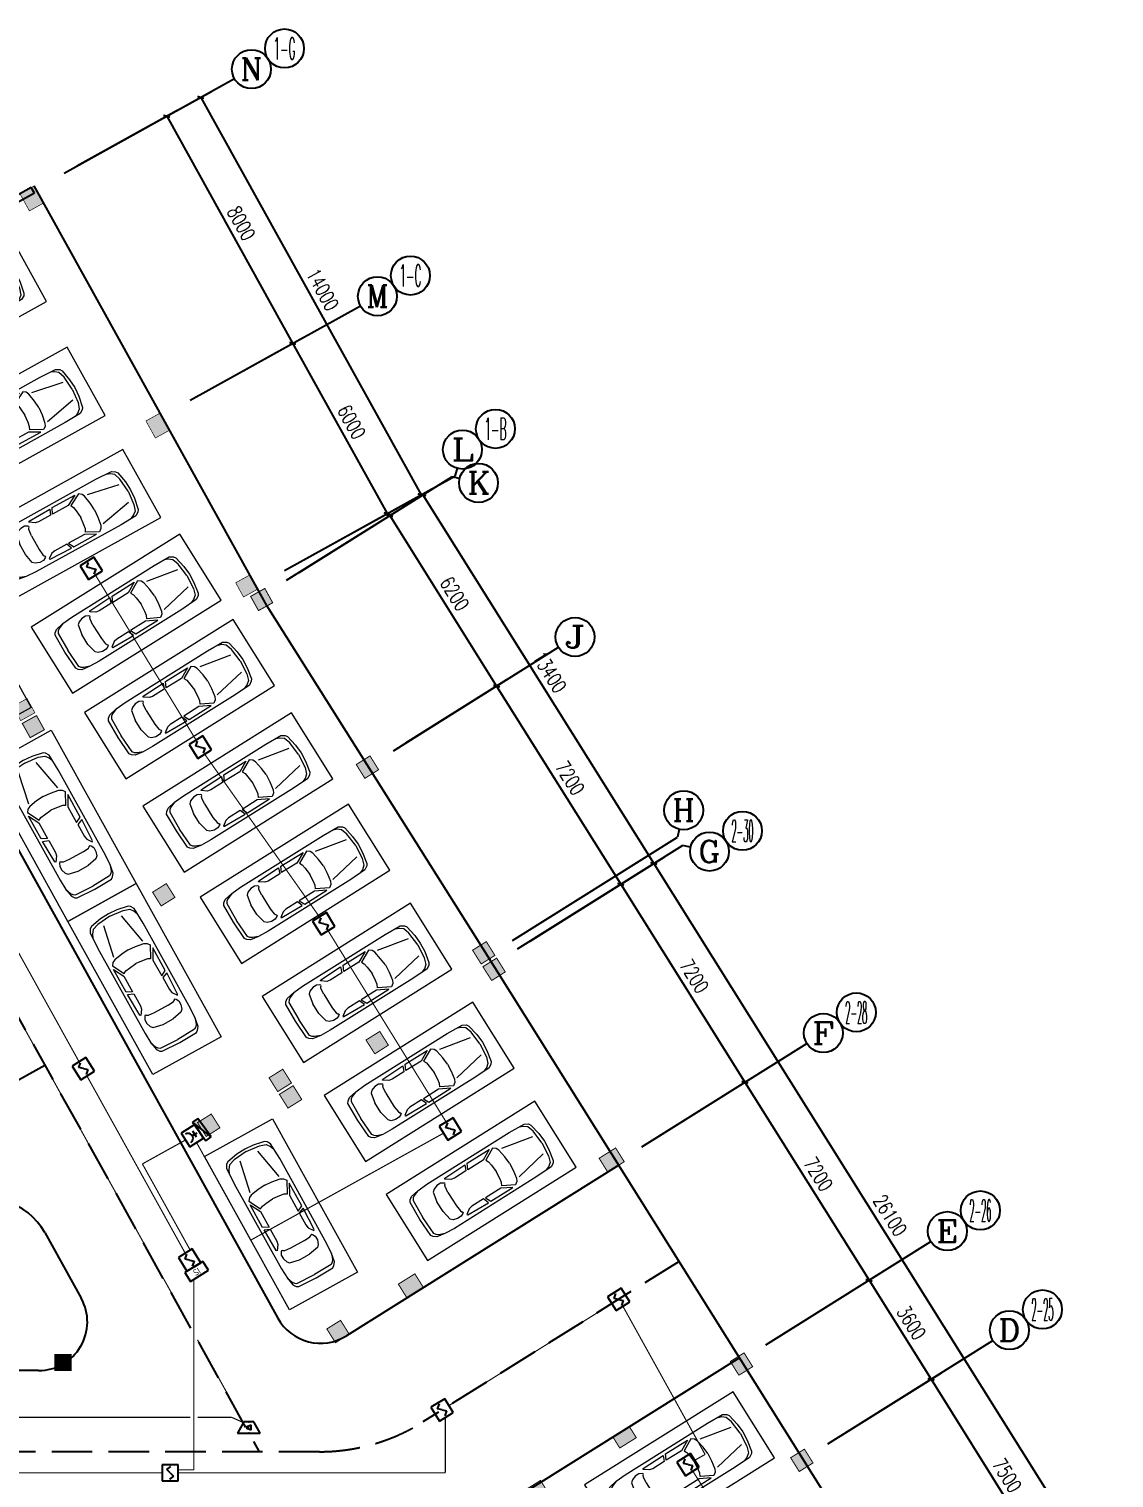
# Model space of a CAD drawing. Extents: x -6243262 to 3079315, y -2914302 to 172723.
# Drawn here: x -2335129 to -2301701, y -992807 to -948172 of the extents above; entities that cross this region are included whole.
import ezdxf
from ezdxf.enums import TextEntityAlignment as Align

# ---------------------------------------------------------------- set-up
doc = ezdxf.new("R2010")
doc.units = 0
doc.header["$LTSCALE"] = 1000
doc.linetypes.add('DASH', pattern=[0.35, 0.25, -0.1])
doc.linetypes.add('DOTE', pattern=[2.42, 2, -0.2, 0.02, -0.2])
for name, color, linetype in [('0-柱2', 6, 'Continuous'), ('0-柱网', 2, 'Continuous'), ('0-道路', 4, 'Continuous'), ('AXIS', 3, 'Continuous'), ('AXIS_TEXT', 7, 'Continuous'), ('C-Z-HATCH', 253, 'Continuous'), ('EQUIP-消防', 3, 'Continuous'), ('EQUIP_消火栓', 7, 'Continuous'), ('lh', 114, 'Continuous'), ('WALL', 9, 'Continuous'), ('WIRE-消防', 5, 'DOTE'), ('WIRE-消防广播', 4, 'TG_BC')]:
    doc.layers.add(name, color=color, linetype=linetype)
doc.layers.add('车位', color=252, linetype='Continuous', lineweight=5)
doc.styles.add('_TCH_AXIS', font='COMPLEX', dxfattribs={"bigfont": 'GBCBIG'})
doc.styles.add('_TCH_DIM_T3', font='SIMPLEX', dxfattribs={"width": 0.705882, "bigfont": 'GBCBIG'})
doc.styles.add('_TEL_ATTDEF', font='gbenor', dxfattribs={"bigfont": 'gbcbig'})
doc.styles.add('COMPLEX', font='COMPLEX')
doc.styles.get("Standard").update_dxf_attribs({"font": 'gbenor.shx', "bigfont": 'gbcbig.shx'})
doc.styles.add('TG_LINETYPE', font='SIMPLEX', dxfattribs={"width": 0.8, "height": 3.5, "bigfont": 'HZTXT'})
doc.linetypes.add('TG_BC', pattern='A,2,-0.85,["BC",TG_LINETYPE,S=0.1,R=0,X=-0.65,Y=-0.15],0', length=2.85)
doc.dimstyles.new('_TCH_ARCH&&150', dxfattribs={"dimtxt": 446.25, "dimasz": 150, "dimexe": 375, "dimexo": 450, "dimgap": 189.375, "dimtad": 1, "dimdec": 0, "dimzin": 0, "dimdsep": 46, "dimtxsty": '_TCH_DIM_T3', "dimblk": 'ARCHTICK', "dimcen": 0.09, "dimclrt": 7, "dimazin": 2, "dimtfac": 1, "dimtdec": 0, "dimtix": 1, "dimtmove": 2, "dimatfit": 3, "dimfxl": 0, "dimtolj": 1, "dimtzin": 0, "dimarcsym": 0})

# ---------------------------------------------------------------- blocks, each defined once
blk = doc.blocks.new('chewei')
at = {"layer": '车位', "color": 0}
for p, q in [((49023, 154737), (49090, 154915)), ((49090, 154915), (49134, 154982)), ((49134, 154982), (49201, 155026)), ((49201, 155026), (49801, 155049)), ((50401, 155026), (49801, 155049)), ((50467, 154982), (50401, 155026)), ((50512, 154915), (50467, 154982)), ((50578, 154737), (50512, 154915)), ((49201, 154160), (49245, 154293)), ((49201, 154026), (49201, 154160)), ((49245, 153938), (49201, 154026)), ((49245, 154293), (49312, 154360)), ((49312, 154360), (49623, 154426)), ((49623, 154426), (49978, 154426)), ((50290, 154360), (49978, 154426)), ((50356, 154293), (50290, 154360)), ((50401, 154160), (50356, 154293)), ((50356, 153938), (50401, 154026)), ((50401, 154026), (50401, 154160)), ((49134, 153826), (49112, 153093)), ((49156, 153849), (49134, 153826)), ((49267, 153693), (49156, 153849)), ((49267, 153915), (49245, 153938)), ((49290, 153915), (49267, 153915)), ((49290, 153582), (49267, 153693)), ((49312, 153938), (49290, 153915)), ((49290, 153160), (49290, 153582)), ((49356, 153960), (49312, 153938)), ((49556, 153982), (49356, 153960)), ((50045, 153982), (49556, 153982)), ((50045, 153982), (50245, 153960)), ((50245, 153960), (50290, 153938)), ((50290, 153938), (50312, 153915)), ((50312, 153915), (50334, 153915)), ((50312, 153582), (50334, 153693)), ((50312, 153160), (50312, 153582)), ((50334, 153915), (50356, 153938)), ((50334, 153693), (50445, 153849)), ((50445, 153849), (50467, 153826)), ((50467, 153826), (50490, 153093)), ((49112, 153093), (49290, 153160)), ((50490, 153093), (50312, 153160)), ((49290, 153093), (49112, 153004)), ((49112, 153004), (49112, 152204)), ((49290, 152538), (49290, 153093)), ((50312, 153093), (50490, 153004)), ((50312, 152538), (50312, 153093)), ((50490, 153004), (50490, 152204)), ((49112, 152204), (49290, 152538)), ((49134, 152093), (49334, 152471)), ((49334, 152471), (49423, 152427)), ((49423, 152427), (49556, 152404)), ((49556, 152404), (49801, 152382)), ((50045, 152404), (49801, 152382)), ((50178, 152427), (50045, 152404)), ((50267, 152471), (50178, 152427)), ((50467, 152093), (50267, 152471)), ((50490, 152204), (50312, 152538)), ((49201, 152004), (49134, 152093)), ((49290, 151960), (49201, 152004)), ((49556, 151916), (49290, 151960)), ((49490, 150871), (49290, 151871)), ((49801, 151893), (49556, 151916)), ((49801, 151893), (50045, 151916)), ((50045, 151916), (50312, 151960)), ((50112, 150871), (50312, 151871)), ((50312, 151960), (50401, 152004)), ((50401, 152004), (50467, 152093)), ((49067, 150938), (49023, 151049)), ((49156, 150827), (49067, 150938)), ((50445, 150827), (50534, 150938)), ((50534, 150938), (50578, 151049)), ((49356, 150760), (49156, 150827)), ((49801, 150716), (49356, 150760)), ((49801, 150716), (50245, 150760)), ((50245, 150760), (50445, 150827))]:
    blk.add_line(p, q, dxfattribs=at)
for points in [[(48601, 150227), (51001, 150227), (51001, 155627), (48601, 155627)], [(50578, 154737), (50601, 154404), (50601, 151404), (50578, 150871), (50512, 150760), (50445, 150716), (50090, 150649), (49801, 150627), (49512, 150649), (49156, 150716), (49090, 150760), (49023, 150871), (49001, 151404), (49001, 154404), (49023, 154737), (49067, 155004), (49134, 155093), (49201, 155137), (49801, 155160), (50401, 155137), (50467, 155093), (50534, 155004)]]:
    blk.add_lwpolyline(points, close=True, dxfattribs=at)
blk = doc.blocks.new('0-柱2')
at = {"layer": '0-柱2'}
h = blk.add_hatch(color=0, dxfattribs=at)
h.dxf.hatch_style = 1
h.paths.add_polyline_path([(57478, 42147), (57916, 42390), (58158, 41952), (57721, 41710)])
h = blk.add_hatch(color=0, dxfattribs=at)
h.dxf.hatch_style = 1
h.paths.add_polyline_path([(50444, 38233), (50881, 38476), (51124, 38039), (50687, 37796)])
h = blk.add_hatch(color=0, dxfattribs=at)
h.dxf.hatch_style = 1
h.paths.add_polyline_path([(60732, 36967), (60998, 36543), (61421, 36808), (61155, 37233)])
h = blk.add_hatch(color=0, dxfattribs=at)
h.dxf.hatch_style = 1
h.paths.add_polyline_path([(54458, 33035), (54723, 32611), (55147, 32876), (54881, 33300)])
h = blk.add_hatch(color=0, dxfattribs=at)
h.dxf.hatch_style = 1
h.paths.add_polyline_path([(64316, 31248), (64582, 30824), (65005, 31089), (64740, 31513)])
h = blk.add_hatch(color=0, dxfattribs=at)
h.dxf.hatch_style = 1
h.paths.add_polyline_path([(58047, 27318), (58313, 26894), (58736, 27159), (58470, 27583)])
h = blk.add_hatch(color=0, dxfattribs=at)
h.dxf.hatch_style = 1
h.paths.add_polyline_path([(55843, 25937), (56109, 25512), (56532, 25778), (56266, 26202)])
h = blk.add_hatch(color=0, dxfattribs=at)
h.dxf.hatch_style = 1
h.paths.add_polyline_path([(59826, 19582), (60092, 19158), (60515, 19423), (60249, 19847)])
h = blk.add_hatch(color=0, dxfattribs=at)
h.dxf.hatch_style = 1
h.paths.add_polyline_path([(51450, 18800), (51950, 18800), (51950, 18300), (51450, 18300)])
at = {"layer": '0-柱2', "color": 0, "const_width": 30}
for points in [[(57478, 42147), (57916, 42390), (58158, 41952), (57721, 41710)], [(50444, 38233), (50881, 38476), (51124, 38039), (50687, 37796)], [(60732, 36967), (60998, 36543), (61421, 36808), (61155, 37233)], [(54458, 33035), (54723, 32611), (55147, 32876), (54881, 33300)], [(64316, 31248), (64582, 30824), (65005, 31089), (64740, 31513)], [(58047, 27318), (58313, 26894), (58736, 27159), (58470, 27583)], [(55843, 25937), (56109, 25512), (56532, 25778), (56266, 26202)], [(59826, 19582), (60092, 19158), (60515, 19423), (60249, 19847)], [(51450, 18800), (51950, 18800), (51950, 18300), (51450, 18300)]]:
    blk.add_lwpolyline(points, close=True, dxfattribs=at)
blk = doc.blocks.new('1#柱网')
at = {"layer": '0-柱网'}
for points in [[(533705, 93967), (533705, 93367), (534205, 93367), (534205, 93967)], [(533705, 85967), (533705, 85367), (534205, 85367), (534205, 85967)], [(525855, 80267), (525855, 79767), (526355, 79767), (526355, 80267)], [(533705, 80267), (533705, 79767), (534205, 79767), (534205, 80267)]]:
    blk.add_hatch(color=0, dxfattribs=at).paths.add_polyline_path(points)
at = {"layer": '0-柱网', "color": 0, "const_width": 20}
for points in [[(533705, 93967), (533705, 93367), (534205, 93367), (534205, 93967), (533705, 93967)], [(533705, 85967), (533705, 85367), (534205, 85367), (534205, 85967), (533705, 85967)], [(525855, 80267), (525855, 79767), (526355, 79767), (526355, 80267), (525855, 80267)], [(533705, 80267), (533705, 79767), (534205, 79767), (534205, 80267), (533705, 80267)]]:
    blk.add_lwpolyline(points, dxfattribs=at)
blk = doc.blocks.new('宿舍楼柱网1')
at = {"layer": '0-柱网'}
h = blk.add_hatch(color=0, dxfattribs=at)
h.dxf.hatch_style = 1
h.paths.add_polyline_path([(645860, 167538), (646284, 167803), (646019, 168227), (645595, 167962)])
h = blk.add_hatch(color=0, dxfattribs=at)
h.dxf.hatch_style = 1
h.paths.add_polyline_path([(642259, 165280), (642683, 165545), (642418, 165969), (641994, 165704)])
h = blk.add_hatch(color=0, dxfattribs=at)
h.dxf.hatch_style = 1
h.paths.add_polyline_path([(639588, 163611), (640012, 163876), (639747, 164300), (639323, 164035)])
h = blk.add_hatch(color=0, dxfattribs=at)
h.dxf.hatch_style = 1
h.paths.add_polyline_path([(649438, 161642), (649946, 161960), (649682, 162384), (649173, 162066)])
h = blk.add_hatch(color=0, dxfattribs=at)
h.dxf.hatch_style = 1
h.paths.add_polyline_path([(643252, 157765), (643761, 158083), (643496, 158507), (642987, 158189)])
h = blk.add_hatch(color=0, dxfattribs=at)
h.dxf.hatch_style = 1
h.paths.add_polyline_path([(653479, 155382), (653903, 155647), (653638, 156071), (653214, 155806)])
h = blk.add_hatch(color=0, dxfattribs=at)
h.dxf.hatch_style = 1
h.paths.add_polyline_path([(649809, 153141), (650318, 153459), (650106, 153798), (649597, 153480)])
h = blk.add_hatch(color=0, dxfattribs=at)
h.dxf.hatch_style = 1
h.paths.add_polyline_path([(655338, 152417), (655762, 152682), (655497, 153106), (655073, 152841)])
h = blk.add_hatch(color=0, dxfattribs=at)
h.dxf.hatch_style = 1
h.paths.add_polyline_path([(647208, 151453), (647632, 151718), (647367, 152142), (646943, 151877)])
h = blk.add_hatch(color=0, dxfattribs=at)
h.dxf.hatch_style = 1
h.paths.add_polyline_path([(651721, 150092), (652229, 150410), (652017, 150749), (651509, 150431)])
h = blk.add_hatch(color=0, dxfattribs=at)
h.dxf.hatch_style = 1
h.paths.add_polyline_path([(649067, 148487), (649491, 148752), (649226, 149176), (648802, 148911)])
h = blk.add_hatch(color=0, dxfattribs=at)
h.dxf.hatch_style = 1
h.paths.add_polyline_path([(659156, 146135), (659665, 146453), (659400, 146877), (658891, 146560)])
h = blk.add_hatch(color=0, dxfattribs=at)
h.dxf.hatch_style = 1
h.paths.add_polyline_path([(648829, 146138), (649071, 146576), (649596, 146285), (649354, 145848)])
h = blk.add_hatch(color=0, dxfattribs=at)
h.dxf.hatch_style = 1
h.paths.add_polyline_path([(631658, 145126), (632158, 145126), (632158, 144526), (631658, 144526)])
h = blk.add_hatch(color=0, dxfattribs=at)
h.dxf.hatch_style = 1
h.paths.add_polyline_path([(639508, 145126), (640008, 145126), (640008, 144626), (639508, 144626)])
h = blk.add_hatch(color=0, dxfattribs=at)
h.dxf.hatch_style = 1
h.paths.add_polyline_path([(646708, 145126), (647208, 145126), (647208, 144526), (646708, 144526)])
h = blk.add_hatch(color=0, dxfattribs=at)
h.dxf.hatch_style = 1
h.paths.add_polyline_path([(654841, 142811), (655083, 143249), (654558, 143539), (654316, 143102)])
h = blk.add_hatch(color=0, dxfattribs=at)
h.dxf.hatch_style = 1
h.paths.add_polyline_path([(639658, 142026), (640058, 142026), (640058, 141426), (639658, 141426)])
h = blk.add_hatch(color=0, dxfattribs=at)
h.dxf.hatch_style = 1
h.paths.add_polyline_path([(657509, 141335), (657751, 141772), (657313, 142015), (657071, 141577)])
h = blk.add_hatch(color=0, dxfattribs=at)
h.dxf.hatch_style = 1
h.paths.add_polyline_path([(631658, 137826), (632158, 137826), (632158, 137226), (631658, 137226)])
h = blk.add_hatch(color=0, dxfattribs=at)
h.dxf.hatch_style = 1
h.paths.add_polyline_path([(639508, 137726), (640008, 137726), (640008, 137226), (639508, 137226)])
h = blk.add_hatch(color=0, dxfattribs=at)
h.dxf.hatch_style = 1
h.paths.add_polyline_path([(646708, 137826), (647208, 137826), (647208, 137226), (646708, 137226)])
h = blk.add_hatch(color=0, dxfattribs=at)
h.dxf.hatch_style = 1
h.paths.add_polyline_path([(654058, 137826), (654558, 137826), (654558, 137226), (654058, 137226)])
at = {"layer": 'C-Z-HATCH'}
h = blk.add_hatch(color=0, dxfattribs=at)
h.dxf.hatch_style = 1
edge = h.paths.add_edge_path()
edge.add_line((642259, 165280), (642680, 165549))
edge.add_line((642680, 165549), (642415, 165973))
edge.add_line((642415, 165973), (641991, 165708))
edge.add_line((641991, 165708), (642262, 165283))
at = {"layer": '0-柱网', "color": 0, "const_width": 30}
for points in [[(645860, 167538), (646281, 167806), (646016, 168231), (645592, 167966), (645863, 167540)], [(642259, 165280), (642680, 165549), (642415, 165973), (641991, 165708), (642262, 165283)], [(639588, 163611), (640012, 163876), (639747, 164300), (639323, 164035), (639588, 163611)], [(649440, 161638), (649946, 161960), (649682, 162384), (649173, 162066), (649438, 161642)], [(643252, 157765), (643761, 158083), (643496, 158507), (642987, 158189), (643252, 157765)], [(653483, 155385), (653903, 155647), (653638, 156071), (653214, 155806), (653479, 155382)], [(649809, 153141), (650318, 153459), (650106, 153798), (649597, 153480), (649809, 153141)], [(655338, 152417), (655762, 152682), (655497, 153106), (655073, 152841), (655338, 152417)], [(647208, 151453), (647632, 151718), (647367, 152142), (646943, 151877), (647208, 151453)], [(651721, 150092), (652229, 150410), (652017, 150749), (651509, 150431), (651721, 150092)], [(649067, 148487), (649491, 148752), (649226, 149176), (648802, 148911), (649067, 148487)], [(659156, 146135), (659665, 146453), (659400, 146877), (658891, 146560), (659156, 146135)], [(648829, 146138), (649071, 146576), (649596, 146285), (649354, 145848), (648829, 146138)], [(654841, 142811), (655083, 143249), (654558, 143539), (654316, 143102), (654841, 142811)], [(657509, 141335), (657751, 141772), (657313, 142015), (657071, 141577), (657509, 141335)]]:
    blk.add_lwpolyline(points, dxfattribs=at)
for points in [[(631658, 145126), (632158, 145126), (632158, 144526), (631658, 144526)], [(639508, 145126), (640008, 145126), (640008, 144626), (639508, 144626)], [(646708, 145126), (647208, 145126), (647208, 144526), (646708, 144526)], [(639658, 142026), (640058, 142026), (640058, 141426), (639658, 141426)], [(631658, 137826), (632158, 137826), (632158, 137226), (631658, 137226)], [(639508, 137726), (640008, 137726), (640008, 137226), (639508, 137226)], [(646708, 137826), (647208, 137826), (647208, 137226), (646708, 137226)], [(654058, 137826), (654558, 137826), (654558, 137226), (654058, 137226)]]:
    blk.add_lwpolyline(points, close=True, dxfattribs=at)
blk = doc.blocks.new('_ArchTick')
at = {"color": 0, "linetype": 'ByBlock', "const_width": 0.4}
blk.add_lwpolyline([(-0.5, -0.5), (0.5, 0.5)], dxfattribs=at)
blk = doc.blocks.new('*D452')
at = {"layer": 'AXIS', "color": 0, "lineweight": -2, "transparency": 16777216}
for p, q in [((1226015, -1116854), (1230145, -1114265)), ((1229828, -1114464), (1243689, -1136579)), ((1239876, -1138969), (1244006, -1136380))]:
    blk.add_line(p, q, dxfattribs=at)
at = {"layer": 'Defpoints', "color": 0, "transparency": 16777216}
for p in [(1225633, -1117093), (1243689, -1136579), (1239494, -1139208)]:
    blk.add_point(p, dxfattribs=at)
at = {"layer": 'AXIS', "color": 0, "lineweight": -2, "transparency": 16777216, "xscale": 150, "yscale": 150, "zscale": 150}
for p, rotation in [((1229828, -1114464), 122.0782976762224), ((1243689, -1136579), 302.0782976762223)]:
    blk.add_blockref('_ArchTick', p, dxfattribs=dict(at, rotation=rotation))
at = {"layer": 'AXIS', "color": 7, "transparency": 16777216, "insert": (1237108, -1125303), "char_height": 446.2, "attachment_point": 5, "rotation": 302.0783, "style": '_TCH_DIM_T3'}
blk.add_mtext('\\A1;26100', dxfattribs=at)
blk = doc.blocks.new('*D453')
at = {"layer": 'AXIS', "color": 0, "lineweight": -2, "transparency": 16777216}
for p, q in [((1218898, -1105500), (1223029, -1102911)), ((1222711, -1103110), (1229828, -1114464)), ((1226015, -1116854), (1230145, -1114265))]:
    blk.add_line(p, q, dxfattribs=at)
at = {"layer": 'Defpoints', "color": 0, "transparency": 16777216}
for p in [(1218517, -1105739), (1229828, -1114464), (1225633, -1117093)]:
    blk.add_point(p, dxfattribs=at)
at = {"layer": 'AXIS', "color": 0, "lineweight": -2, "transparency": 16777216, "xscale": 150, "yscale": 150, "zscale": 150}
for p, rotation in [((1222711, -1103110), 122.0782976762227), ((1229828, -1114464), 302.0782976762227)]:
    blk.add_blockref('_ArchTick', p, dxfattribs=dict(at, rotation=rotation))
at = {"layer": 'AXIS', "color": 7, "transparency": 16777216, "insert": (1226619, -1108568), "char_height": 446.2, "attachment_point": 5, "rotation": 302.0783, "style": '_TCH_DIM_T3'}
blk.add_mtext('\\A1;13400', dxfattribs=at)
blk = doc.blocks.new('*D455')
at = {"layer": 'AXIS', "color": 0, "lineweight": -2, "transparency": 16777216}
for p, q in [((1235574, -1132106), (1238688, -1130154)), ((1238370, -1130353), (1242353, -1136708)), ((1239557, -1138461), (1242671, -1136509))]:
    blk.add_line(p, q, dxfattribs=at)
at = {"layer": 'Defpoints', "color": 0, "transparency": 16777216}
for p in [(1235193, -1132345), (1242353, -1136708), (1239176, -1138700)]:
    blk.add_point(p, dxfattribs=at)
at = {"layer": 'AXIS', "color": 0, "lineweight": -2, "transparency": 16777216, "xscale": 150, "yscale": 150, "zscale": 150}
for p, rotation in [((1238370, -1130353), 122.0782976762227), ((1242353, -1136708), 302.0782976762227)]:
    blk.add_blockref('_ArchTick', p, dxfattribs=dict(at, rotation=rotation))
at = {"layer": 'AXIS', "color": 7, "transparency": 16777216, "insert": (1240711, -1133312), "char_height": 446.2, "attachment_point": 5, "rotation": 302.0783, "style": '_TCH_DIM_T3'}
blk.add_mtext('\\A1;7500', dxfattribs=at)
blk = doc.blocks.new('*D456')
at = {"layer": 'AXIS', "color": 0, "lineweight": -2, "transparency": 16777216}
for p, q in [((1233662, -1129055), (1236776, -1127104)), ((1236458, -1127303), (1238370, -1130353)), ((1235574, -1132106), (1238688, -1130154))]:
    blk.add_line(p, q, dxfattribs=at)
at = {"layer": 'Defpoints', "color": 0, "transparency": 16777216}
for p in [(1233281, -1129294), (1238370, -1130353), (1235193, -1132345)]:
    blk.add_point(p, dxfattribs=at)
at = {"layer": 'AXIS', "color": 0, "lineweight": -2, "transparency": 16777216, "xscale": 150, "yscale": 150, "zscale": 150}
for p, rotation in [((1236458, -1127303), 122.078297676221), ((1238370, -1130353), 302.078297676221)]:
    blk.add_blockref('_ArchTick', p, dxfattribs=dict(at, rotation=rotation))
at = {"layer": 'AXIS', "color": 7, "transparency": 16777216, "insert": (1237764, -1128609), "char_height": 446.2, "attachment_point": 5, "rotation": 302.0783, "style": '_TCH_DIM_T3'}
blk.add_mtext('\\A1;3600', dxfattribs=at)
blk = doc.blocks.new('*D457')
at = {"layer": 'AXIS', "color": 0, "lineweight": -2, "transparency": 16777216}
for p, q in [((1229838, -1122955), (1232952, -1121003)), ((1232635, -1121202), (1236458, -1127303)), ((1233662, -1129055), (1236776, -1127104))]:
    blk.add_line(p, q, dxfattribs=at)
at = {"layer": 'Defpoints', "color": 0, "transparency": 16777216}
for p in [(1229457, -1123194), (1236458, -1127303), (1233281, -1129294)]:
    blk.add_point(p, dxfattribs=at)
at = {"layer": 'AXIS', "color": 0, "lineweight": -2, "transparency": 16777216, "xscale": 150, "yscale": 150, "zscale": 150}
for p, rotation in [((1232635, -1121202), 122.078297676224), ((1236458, -1127303), 302.078297676224)]:
    blk.add_blockref('_ArchTick', p, dxfattribs=dict(at, rotation=rotation))
at = {"layer": 'AXIS', "color": 7, "transparency": 16777216, "insert": (1234896, -1124033), "char_height": 446.2, "attachment_point": 5, "rotation": 302.0783, "style": '_TCH_DIM_T3'}
blk.add_mtext('\\A1;7200', dxfattribs=at)
blk = doc.blocks.new('*D458')
at = {"layer": 'AXIS', "color": 0, "lineweight": -2, "transparency": 16777216}
for p, q in [((1226015, -1116854), (1229129, -1114902)), ((1228811, -1115101), (1232635, -1121202)), ((1229838, -1122955), (1232952, -1121003))]:
    blk.add_line(p, q, dxfattribs=at)
at = {"layer": 'Defpoints', "color": 0, "transparency": 16777216}
for p in [(1225633, -1117093), (1232635, -1121202), (1229457, -1123194)]:
    blk.add_point(p, dxfattribs=at)
at = {"layer": 'AXIS', "color": 0, "lineweight": -2, "transparency": 16777216, "xscale": 150, "yscale": 150, "zscale": 150}
for p, rotation in [((1228811, -1115101), 122.078297676223), ((1232635, -1121202), 302.078297676223)]:
    blk.add_blockref('_ArchTick', p, dxfattribs=dict(at, rotation=rotation))
at = {"layer": 'AXIS', "color": 7, "transparency": 16777216, "insert": (1231072, -1117933), "char_height": 446.2, "attachment_point": 5, "rotation": 302.0783, "style": '_TCH_DIM_T3'}
blk.add_mtext('\\A1;7200', dxfattribs=at)
blk = doc.blocks.new('*D459')
at = {"layer": 'AXIS', "color": 0, "lineweight": -2, "transparency": 16777216}
for p, q in [((1222191, -1110753), (1225305, -1108801)), ((1224987, -1109001), (1228811, -1115101)), ((1226015, -1116854), (1229129, -1114902))]:
    blk.add_line(p, q, dxfattribs=at)
at = {"layer": 'Defpoints', "color": 0, "transparency": 16777216}
for p in [(1221810, -1110992), (1228811, -1115101), (1225633, -1117093)]:
    blk.add_point(p, dxfattribs=at)
at = {"layer": 'AXIS', "color": 0, "lineweight": -2, "transparency": 16777216, "xscale": 150, "yscale": 150, "zscale": 150}
for p, rotation in [((1224987, -1109001), 122.0782976762219), ((1228811, -1115101), 302.0782976762218)]:
    blk.add_blockref('_ArchTick', p, dxfattribs=dict(at, rotation=rotation))
at = {"layer": 'AXIS', "color": 7, "transparency": 16777216, "insert": (1227248, -1111832), "char_height": 446.2, "attachment_point": 5, "rotation": 302.0783, "style": '_TCH_DIM_T3'}
blk.add_mtext('\\A1;7200', dxfattribs=at)
blk = doc.blocks.new('*D460')
at = {"layer": 'AXIS', "color": 0, "lineweight": -2, "transparency": 16777216}
for p, q in [((1218898, -1105500), (1222012, -1103548)), ((1221694, -1103747), (1224987, -1109001)), ((1222191, -1110753), (1225305, -1108801))]:
    blk.add_line(p, q, dxfattribs=at)
at = {"layer": 'Defpoints', "color": 0, "transparency": 16777216}
for p in [(1218517, -1105739), (1224987, -1109001), (1221810, -1110992)]:
    blk.add_point(p, dxfattribs=at)
at = {"layer": 'AXIS', "color": 0, "lineweight": -2, "transparency": 16777216, "xscale": 150, "yscale": 150, "zscale": 150}
for p, rotation in [((1221694, -1103747), 122.0782976762231), ((1224987, -1109001), 302.0782976762231)]:
    blk.add_blockref('_ArchTick', p, dxfattribs=dict(at, rotation=rotation))
at = {"layer": 'AXIS', "color": 7, "transparency": 16777216, "insert": (1223690, -1106155), "char_height": 446.2, "attachment_point": 5, "rotation": 302.0783, "style": '_TCH_DIM_T3'}
blk.add_mtext('\\A1;6200', dxfattribs=at)
blk = doc.blocks.new('_AXISO')
at = {"color": 0}
blk.add_circle((0, 0), 0.5, dxfattribs=at)
at = {"layer": 'AXIS_TEXT', "color": 0, "style": 'COMPLEX', "width": 1.041667}
blk.add_attdef('A', text='', height=0.56, dxfattribs=at).set_placement((-0.25, -0.28), (0.25, -0.28), align=Align.FIT)
blk = doc.blocks.new('*D473')
at = {"layer": 'AXIS', "color": 0, "lineweight": -2, "transparency": 16777216}
for p, q in [((1212055, -1092980), (1216197, -1090683)), ((1215869, -1090865), (1222659, -1103107)), ((1218846, -1105223), (1222987, -1102925))]:
    blk.add_line(p, q, dxfattribs=at)
at = {"layer": 'Defpoints', "color": 0, "transparency": 16777216}
for p in [(1211662, -1093198), (1222659, -1103107), (1218452, -1105441)]:
    blk.add_point(p, dxfattribs=at)
at = {"layer": 'AXIS', "color": 0, "lineweight": -2, "transparency": 16777216, "xscale": 150, "yscale": 150, "zscale": 150}
for p, rotation in [((1215869, -1090865), 119.0154427974566), ((1222659, -1103107), 299.0154427974566)]:
    blk.add_blockref('_ArchTick', p, dxfattribs=dict(at, rotation=rotation))
at = {"layer": 'AXIS', "color": 7, "transparency": 16777216, "insert": (1219625, -1096786), "char_height": 446.2, "attachment_point": 5, "rotation": 299.0154, "style": '_TCH_DIM_T3'}
blk.add_mtext('\\A1;14000', dxfattribs=at)
blk = doc.blocks.new('*D474')
at = {"layer": 'AXIS', "color": 0, "lineweight": -2, "transparency": 16777216}
for p, q in [((1215936, -1099976), (1219029, -1098260)), ((1218701, -1098442), (1221612, -1103689)), ((1218846, -1105223), (1221940, -1103507))]:
    blk.add_line(p, q, dxfattribs=at)
at = {"layer": 'Defpoints', "color": 0, "transparency": 16777216}
for p in [(1215542, -1100194), (1221612, -1103689), (1218452, -1105441)]:
    blk.add_point(p, dxfattribs=at)
at = {"layer": 'AXIS', "color": 0, "lineweight": -2, "transparency": 16777216, "xscale": 150, "yscale": 150, "zscale": 150}
for p, rotation in [((1218701, -1098442), 119.015442797457), ((1221612, -1103689), 299.015442797457)]:
    blk.add_blockref('_ArchTick', p, dxfattribs=dict(at, rotation=rotation))
at = {"layer": 'AXIS', "color": 7, "transparency": 16777216, "insert": (1220517, -1100865), "char_height": 446.2, "attachment_point": 5, "rotation": 299.0154, "style": '_TCH_DIM_T3'}
blk.add_mtext('\\A1;6000', dxfattribs=at)
blk = doc.blocks.new('*D475')
at = {"layer": 'AXIS', "color": 0, "lineweight": -2, "transparency": 16777216}
for p, q in [((1212055, -1092980), (1215149, -1091264)), ((1214821, -1091446), (1218701, -1098442)), ((1215936, -1099976), (1219029, -1098260))]:
    blk.add_line(p, q, dxfattribs=at)
at = {"layer": 'Defpoints', "color": 0, "transparency": 16777216}
for p in [(1211662, -1093198), (1218701, -1098442), (1215542, -1100194)]:
    blk.add_point(p, dxfattribs=at)
at = {"layer": 'AXIS', "color": 0, "lineweight": -2, "transparency": 16777216, "xscale": 150, "yscale": 150, "zscale": 150}
for p, rotation in [((1214821, -1091446), 119.0154427974577), ((1218701, -1098442), 299.0154427974577)]:
    blk.add_blockref('_ArchTick', p, dxfattribs=dict(at, rotation=rotation))
at = {"layer": 'AXIS', "color": 7, "transparency": 16777216, "insert": (1217122, -1094744), "char_height": 446.2, "attachment_point": 5, "rotation": 299.0154, "style": '_TCH_DIM_T3'}
blk.add_mtext('\\A1;8000', dxfattribs=at)
blk = doc.blocks.new('$Equip$00002649')
for p, q in [((-0.5, 0.5), (-0.5, -0.5)), ((0.5, 0.5), (-0.5, 0.5)), ((-0.2, 0.2), (0.05, 0.4)), ((0, 0), (-0.2, 0.2)), ((0, 0), (0.2, -0.2)), ((0.5, -0.5), (0.5, 0.5)), ((-0.5, -0.5), (0.5, -0.5)), ((0.2, -0.2), (-0.05, -0.4))]:
    blk.add_line(p, q)
at = {"const_width": 0.04}
blk.add_lwpolyline([(-0.5, 0.5), (0.5, 0.5), (0.5, -0.5), (-0.5, -0.5), (-0.5, 0.5), (0.5, 0.5)], dxfattribs=at)
for p in [(-0.5, 0), (0, 0.5), (0.5, 0), (0, -0.5)]:
    blk.add_point(p)
at = {"color": 7, "flags": 1}
for tag, height, p in [('A', 0.00002, (0, 0)), ('B', 0.4, (0.762, -0.208))]:
    blk.add_attdef(tag, text='', height=height, dxfattribs=at).set_placement(p, align=Align.MIDDLE_CENTER)
blk = doc.blocks.new('$equip$00002656')
for p, q in [((-0.5, 1), (-0.5, 0)), ((0.5, 1), (-0.5, 1)), ((0.5, 0), (0.5, 1)), ((-0.5, 0), (0.5, 0)), ((-0.219, 0.331), (0.222, 0.331)), ((0, 0.5), (0, 0.15))]:
    blk.add_line(p, q)
at = {"const_width": 0.04}
blk.add_lwpolyline([(-0.5, 1), (0.5, 1), (0.5, 0), (-0.5, 0), (-0.5, 1), (0.5, 1)], dxfattribs=at)
blk.add_arc((0, 0.8), 0.3, 180, 0)
for p in [(0, 1), (-0.5, 0.5), (0, 0), (0.5, 0.5)]:
    blk.add_point(p)
at = {"color": 7, "flags": 1}
for tag, height, p in [('A', 0.00002, (0, 0)), ('B', 0.4, (0.762, 0.292))]:
    blk.add_attdef(tag, text='', height=height, dxfattribs=at).set_placement(p, align=Align.MIDDLE_CENTER)
blk = doc.blocks.new('$equip$00002677')
for p, q in [((-0.3, 0.699), (-0.703, 0)), ((-0.703, 0), (0.703, 0)), ((0.3, 0.699), (-0.3, 0.699)), ((-0.117, 0.421), (-0.117, 0.26)), ((-0.117, 0.421), (-0.036, 0.421)), ((-0.036, 0.26), (-0.117, 0.26)), ((-0.036, 0.421), (0.118, 0.503)), ((-0.036, 0.421), (-0.036, 0.26)), ((0.118, 0.173), (-0.036, 0.26)), ((0.118, 0.503), (0.118, 0.173)), ((0.703, 0), (0.3, 0.699))]:
    blk.add_line(p, q)
at = {"const_width": 0.04}
blk.add_lwpolyline([(-0.3, 0.699), (0.3, 0.699), (0.703, 0), (-0.703, 0), (-0.3, 0.699), (0.3, 0.699)], dxfattribs=at)
blk.add_lwpolyline([(-0.3, 0.699), (0.3, 0.699), (0.703, 0), (-0.703, 0), (-0.3, 0.699), (0.3, 0.699)], dxfattribs=at)
for p in [(-0.501, 0.349), (0, 0.699), (0, 0), (0.502, 0.349)]:
    blk.add_point(p)
at = {"color": 7, "flags": 1}
for tag, height, p in [('A', 0.00002, (0, 0)), ('B', 0.4, (0.961, 0.299))]:
    blk.add_attdef(tag, text='', height=height, dxfattribs=at).set_placement(p, align=Align.MIDDLE_CENTER)
blk = doc.blocks.new('$equip$00002776')
for p, q in [((0.65, 0.65), (-0.65, 0.65)), ((-0.65, 0.65), (-0.65, 0)), ((-0.65, 0), (0.65, 0)), ((0.65, 0), (0.65, 0.65))]:
    blk.add_line(p, q)
at = {"const_width": 0.04}
blk.add_lwpolyline([(-0.65, 0.65), (-0.65, 0), (0.65, 0), (0.65, 0.65), (-0.65, 0.65), (-0.65, 0)], dxfattribs=at)
for p in [(-0.65, 0.325), (0, 0.65), (0, 0), (0.65, 0.325)]:
    blk.add_point(p)
at = {"color": 7}
blk.add_attdef('$TEXT$', text='', height=0.4, dxfattribs=at).set_placement((0.006, 0.343), align=Align.MIDDLE_CENTER)
at = {"color": 7, "flags": 1}
for tag, p in [('A', (0, 0)), ('B', (0.905, 0.246))]:
    blk.add_attdef(tag, text='', height=0.4, dxfattribs=at).set_placement(p, align=Align.MIDDLE_CENTER)
blk = doc.blocks.new('$TwtSys$00000434')
for p, q in [((-0.5, 0.5), (-0.5, -0.5)), ((-0.5, -0.5), (0.5, 0.5)), ((0.5, 0.5), (-0.5, 0.5)), ((0.5, -0.5), (0.5, 0.5)), ((-0.5, -0.5), (0.5, -0.5))]:
    blk.add_line(p, q)
blk.add_solid([(0.5, -0.5), (0.5, 0.5), (-0.5, -0.5)])
blk = doc.blocks.new('43242')
at = {"color": 8}
for points in [[(1224498.8, -1116977.4), (1217917.3, -1106538.1), (1210738.7, -1093595.7)], [(1178128.8, -1148184.4), (1234087.7, -1148184.4), (1238763.2, -1139736), (1224498.8, -1116977.4)]]:
    blk.add_lwpolyline(points, dxfattribs=at)
at = {"layer": '0-道路', "color": 8}
for p, q in [((1206101.6, -1106573.8), (1218247.9, -1128472.4)), ((1228747.6, -1123756.3), (1220356.3, -1129015.8)), ((1211066.3, -1125832.9), (1212188.9, -1127856.8)), ((1232465.2, -1129687.6), (1225316.3, -1134168.3)), ((1210877.1, -1130084.4), (1199664.4, -1130084.4))]:
    blk.add_line(p, q, dxfattribs=at)
for centre, radius, start, end in [((1209317.3, -1126803), 2000, 29.01544, 119.01544), ((1210877.1, -1128584.4), 1500, 270, 29.01544), ((1219559.7, -1127744.8), 1500, 209.01544, 302.07828)]:
    blk.add_arc(centre, radius, start, end, dxfattribs=at)
at = {"layer": 'AXIS', "color": 8}
for p, q in [((1211661.7, -1093198.1), (1216908.6, -1090287.8)), ((1215542, -1100194), (1220789, -1097283.7)), ((1223767.7, -1102291.7), (1223699.2, -1102530.7)), ((1218452.3, -1105440.9), (1223699.2, -1102530.7)), ((1218516.9, -1105738.8), (1223600.9, -1102552.3)), ((1223843.1, -1102607.9), (1223600.9, -1102552.3)), ((1221809.6, -1110992.2), (1226893.5, -1107805.7)), ((1230613.6, -1113410), (1230558, -1113652.2)), ((1225474, -1116838.7), (1230558, -1113652.2)), ((1225633.4, -1117092.9), (1230717.3, -1113906.4)), ((1230959.5, -1113962), (1230717.3, -1113906.4)), ((1229457.1, -1123193.6), (1234541.1, -1120007.2)), ((1233280.9, -1129294.4), (1238364.8, -1126107.9)), ((1235192.8, -1132344.7), (1240276.7, -1129158.3))]:
    blk.add_line(p, q, dxfattribs=at)
for centre in [(1218450.1, -1089359.5), (1222330.4, -1096355.4), (1224949.7, -1101077.6), (1232561.1, -1113458.9), (1236066.2, -1119051.2), (1239890, -1125151.9), (1241801.9, -1128202.3)]:
    blk.add_circle(centre, 600, dxfattribs=at)
at = {"layer": 'lh', "color": 8, "linetype": 'DASH', "ltscale": 5}
for p, q in [((1203915.4, -1107786.4), (1217669.9, -1132584.4)), ((1211069.8, -1120685.1), (1189616.6, -1132584.4)), ((1230606.4, -1126722), (1222714.6, -1131668.3)), ((1219528.1, -1132584.4), (1174328.7, -1132584.4))]:
    blk.add_line(p, q, dxfattribs=at)
blk.add_arc((1219528.1, -1126584.4), 6000, 270, 302.07828, dxfattribs=at)
at = {"layer": 'WALL', "color": 8}
for p, q in [((1210651.2, -1093644.2), (1167180.3, -1117755.9)), ((1210748.2, -1093819.1), (1167328.8, -1117902.2)), ((1210748.2, -1093819.1), (1210651.2, -1093644.2))]:
    blk.add_line(p, q, dxfattribs=at)
at = {"layer": '0-柱2', "color": 8}
blk.add_blockref('0-柱2', (1159928.8, -1148384.4), dxfattribs=at)
at = {"layer": '0-柱网', "color": 8, "rotation": 29.01544279361993}
blk.add_blockref('1#柱网', (789160.6, -1434882.6), dxfattribs=at)
at = {"layer": '0-柱网', "color": 8}
blk.add_blockref('宿舍楼柱网1', (578970.9, -1285610.7), dxfattribs=at)
at = {"layer": 'AXIS', "color": 8}
ref = blk.add_blockref('_AXISO', (1217433.3, -1089996.8), dxfattribs=dict(at, xscale=1200, yscale=1200, zscale=1200))
ref.add_attrib('A', 'N', dxfattribs={"layer": 'AXIS_TEXT', "color": 8, "height": 678.8, "style": '_TCH_AXIS', "width": 1.105263}).set_placement((1217093.9, -1090336.2), (1217772.7, -1090336.2), align=Align.FIT)
ref = blk.add_blockref('_AXISO', (1221313.7, -1096992.7), dxfattribs=dict(at, xscale=1200, yscale=1200, zscale=1200))
ref.add_attrib('A', 'M', dxfattribs={"layer": 'AXIS_TEXT', "color": 8, "height": 678.8, "style": '_TCH_AXIS'}).set_placement((1220974.2, -1097332.1), (1221653.1, -1097332.1), align=Align.FIT)
ref = blk.add_blockref('_AXISO', (1223932.9, -1101714.9), dxfattribs=dict(at, xscale=1200, yscale=1200, zscale=1200))
ref.add_attrib('A', 'L', dxfattribs={"layer": 'AXIS_TEXT', "color": 8, "height": 678.8, "style": '_TCH_AXIS', "width": 1.4}).set_placement((1223593.5, -1102054.4), (1224272.3, -1102054.4), align=Align.FIT)
ref = blk.add_blockref('_AXISO', (1224427.9, -1102742.1), dxfattribs=dict(at, xscale=1200, yscale=1200, zscale=1200))
ref.add_attrib('A', 'K', dxfattribs={"layer": 'AXIS_TEXT', "color": 8, "height": 678.8, "style": '_TCH_AXIS', "width": 1.105263}).set_placement((1224088.5, -1103081.5), (1224767.3, -1103081.5), align=Align.FIT)
ref = blk.add_blockref('_AXISO', (1227401.9, -1107487.1), dxfattribs=dict(at, xscale=1200, yscale=1200, zscale=1200))
ref.add_attrib('A', 'J', dxfattribs={"layer": 'AXIS_TEXT', "color": 8, "height": 678.8, "style": '_TCH_AXIS', "width": 1.909091}).set_placement((1227062.5, -1107826.5), (1227741.3, -1107826.5), align=Align.FIT)
ref = blk.add_blockref('_AXISO', (1230747.7, -1112825.2), dxfattribs=dict(at, xscale=1200, yscale=1200, zscale=1200))
ref.add_attrib('A', 'H', dxfattribs={"layer": 'AXIS_TEXT', "color": 8, "height": 678.8, "style": '_TCH_AXIS', "width": 1.05}).set_placement((1230408.3, -1113164.6), (1231087.1, -1113164.6), align=Align.FIT)
ref = blk.add_blockref('_AXISO', (1231544.3, -1114096.2), dxfattribs=dict(at, xscale=1200, yscale=1200, zscale=1200))
ref.add_attrib('A', 'G', dxfattribs={"layer": 'AXIS_TEXT', "color": 8, "height": 678.8, "style": '_TCH_AXIS', "width": 1.166667}).set_placement((1231204.9, -1114435.6), (1231883.8, -1114435.6), align=Align.FIT)
ref = blk.add_blockref('_AXISO', (1235049.5, -1119688.5), dxfattribs=dict(at, xscale=1200, yscale=1200, zscale=1200))
ref.add_attrib('A', 'F', dxfattribs={"layer": 'AXIS_TEXT', "color": 8, "height": 678.8, "style": '_TCH_AXIS', "width": 1.3125}).set_placement((1234710, -1120027.9), (1235388.9, -1120027.9), align=Align.FIT)
ref = blk.add_blockref('_AXISO', (1238873.2, -1125789.2), dxfattribs=dict(at, xscale=1200, yscale=1200, zscale=1200))
ref.add_attrib('A', 'E', dxfattribs={"layer": 'AXIS_TEXT', "color": 8, "height": 678.8, "style": '_TCH_AXIS', "width": 1.3125}).set_placement((1238533.8, -1126128.7), (1239212.6, -1126128.7), align=Align.FIT)
ref = blk.add_blockref('_AXISO', (1240785.1, -1128839.6), dxfattribs=dict(at, xscale=1200, yscale=1200, zscale=1200))
ref.add_attrib('A', 'D', dxfattribs={"layer": 'AXIS_TEXT', "color": 8, "height": 678.8, "style": '_TCH_AXIS', "width": 1.235294}).set_placement((1240445.7, -1129179), (1241124.5, -1129179), align=Align.FIT)
at = {"layer": '车位', "color": 8}
for p, rotation in [((1366065.4, -1066783), 119.0154427935201), ((1367867, -1070296.7), 119.0154427935201), ((1369585, -1073442.9), 119.0154427935201), ((1369599.3, -1067751.6), 122.0782976762323), ((1371242, -1070382.8), 122.0782976762323), ((1373038.3, -1073259.1), 122.0782976762323), ((1374800.9, -1076071.3), 122.0782976762323), ((1376712.8, -1079121.7), 122.0782976762323), ((1378624.7, -1082172), 122.0782976762323), ((1380536.5, -1085222.4), 122.0782976762323), ((1386646.4, -1094173.3), 122.0782976762323)]:
    blk.add_blockref('chewei', p, dxfattribs=dict(at, rotation=rotation))
at = {"layer": '车位', "color": 8, "xscale": -1}
for p, rotation in [((1090561.8, -998299.4), 209.0154427927837), ((1093793.1, -1003726.2), 209.0154427927924), ((1096412.3, -1008448.5), 209.0154427927924), ((1100615, -1015697.2), 209.0154427927924)]:
    blk.add_blockref('chewei', p, dxfattribs=dict(at, rotation=rotation))
at = {"layer": 'AXIS', "color": 7, "style": '_TCH_AXIS'}
for s, width, p, p2 in [('1-G', 0.355932, (1218110.7, -1089698.9), (1218789.5, -1089698.9)), ('1-C', 0.375, (1221991, -1096694.8), (1222669.8, -1096694.8)), ('1-B', 0.362069, (1224610.3, -1101417.1), (1225289.1, -1101417.1)), ('2-30', 0.265823, (1232221.7, -1113798.3), (1232900.5, -1113798.3)), ('2-28', 0.2625, (1235726.8, -1119390.6), (1236405.7, -1119390.6)), ('2-26', 0.2625, (1239550.6, -1125491.4), (1240229.4, -1125491.4)), ('2-25', 0.2625, (1241462.5, -1128541.7), (1242141.3, -1128541.7))]:
    blk.add_text(s, height=678.82, dxfattribs=dict(at, width=width)).set_placement(p, p2, align=Align.FIT)
at = {"layer": 'AXIS', "color": 8}
for p1, p2, distance, picture, middle in [((1211661.7, -1093198.1), (1218452.3, -1105440.9), 4811, '*D473', (1219624.9, -1096785.9)), ((1211661.7, -1093198.1), (1215542, -1100194), 3612.7, '*D475', (1217121.8, -1094743.6)), ((1215542, -1100194), (1218452.3, -1105440.9), 3612.7, '*D474', (1220517.2, -1100865.1)), ((1218516.9, -1105738.8), (1225633.4, -1117092.9), 4950, '*D453', (1226618.9, -1108567.9)), ((1218516.9, -1105738.8), (1221809.6, -1110992.2), 3750, '*D460', (1223690.2, -1106154.9)), ((1221809.6, -1110992.2), (1225633.4, -1117092.9), 3750, '*D459', (1227248.5, -1111831.9)), ((1225633.4, -1117092.9), (1239494.5, -1139208), 4950, '*D452', (1237107.7, -1125302.6)), ((1225633.4, -1117092.9), (1229457.1, -1123193.6), 3750, '*D458', (1231072.2, -1117932.7)), ((1229457.1, -1123193.6), (1233280.9, -1129294.4), 3750, '*D457', (1234896, -1124033.4)), ((1233280.9, -1129294.4), (1235192.8, -1132344.7), 3750, '*D456', (1237763.8, -1128608.9)), ((1235192.8, -1132344.7), (1239175.8, -1138699.6), 3750, '*D455', (1240711.3, -1133311.6))]:
    dim = blk.add_aligned_dim(p1=p1, p2=p2, distance=distance, dimstyle='_TCH_ARCH&&150', dxfattribs=at)
    dim.commit()
    dim.dimension.update_dxf_attribs({"geometry": picture, "text_midpoint": middle})

msp = doc.modelspace()

# ---------------------------------------------------------------- linework, layer by layer
at = {"layer": 'WIRE-消防', "linetype": 'DOTE', "const_width": 35}
for points in [[(-2333079.4, -964995.8), (-2329979.2, -970079)], [(-2329718.8, -970505.9), (-2326180.1, -975522.8)], [(-2336588.9, -974570.1), (-2333585.8, -979984.4)], [(-2325915.1, -975946.8), (-2322277.2, -981840)], [(-2333343, -980422.3), (-2330314.5, -985882.4)], [(-2331634.4, -983131.2), (-2330308.3, -982395.7)], [(-2328298.5, -985480.1), (-2322356.8, -982184.5)], [(-2329965, -982475.6), (-2328298.5, -985480.1)], [(-2331634.4, -983131.2), (-2330161.6, -985786.6)], [(-2330048.9, -992556.9), (-2330048.9, -986689.6)], [(-2322189.3, -990574.9), (-2317175.7, -987438)], [(-2316831.1, -987517), (-2314299.6, -992081.1)], [(-2322303.5, -992646.9), (-2322303.5, -990941.5)], [(-2314614.8, -992255.9), (-2314299.6, -992081.1)], [(-2338029.1, -992644.1), (-2331029.1, -992644.1)], [(-2330529.1, -992556.9), (-2330048.9, -992556.9)], [(-2330529.1, -992646.9), (-2322303.5, -992646.9)], [(-2314675.9, -992596.1), (-2312060.4, -996769.2)]]:
    msp.add_lwpolyline(points, dxfattribs=at)
at = {"layer": 'WIRE-消防广播', "linetype": 'TG_BC', "const_width": 35}
for points in [[(-2335632.4, -978304.9), (-2330161.4, -988143.8)], [(-2329936.4, -988549.4), (-2328521.9, -991099.6)], [(-2342549.8, -990939.1), (-2330161.4, -990939.1)], [(-2329936.4, -990939.1), (-2328880.9, -990939.1)], [(-2328880.9, -990939.1), (-2328521.9, -991099.6)]]:
    msp.add_lwpolyline(points, dxfattribs=at)

# ---------------------------------------------------------------- block references
msp.add_blockref('43242', (-3545707.8, 140587.5))
at = {"layer": 'EQUIP-消防'}
for name, p, xscale, yscale, zscale, rotation in [('$Equip$00002649', (-2333211.9, -964783.8), 500, 500, 500, 32.00000000000507), ('$Equip$00002649', (-2329851.3, -970293.9), 500, 500, 500, 32.00000000000507), ('$Equip$00002649', (-2326047.6, -975734.8), 500, 500, 500, 32.00000000000507), ('$Equip$00002649', (-2333453.1, -980196.2), 500, 500, 500, 32.07728843392659), ('$equip$00002656', (-2329884.6, -982130.2), 499.9999999999999, 499.9999999999999, 499.9999999999999, 122.0772884339408), ('$Equip$00002649', (-2322144.8, -982052), 500, 500, 500, 32.00000000000507), ('$Equip$00002649', (-2330181.7, -986094.2), 500, 500, 500, 32.07728843392659), ('$Equip$00002649', (-2316963.9, -987305.2), 500, 500, 500, 32.07728843392659), ('$Equip$00002649', (-2322401.1, -990707.6), 500, 500, 500, 32.07728843392659), ('$Equip$00002649', (-2314823.5, -992393.6), 500, 500, 500, 32.07728843392659)]:
    msp.add_blockref(name, p, dxfattribs=dict(at, xscale=xscale, yscale=yscale, zscale=zscale, rotation=rotation))
ref = msp.add_blockref('$equip$00002776', (-2330048.9, -986306.1), dxfattribs=dict(at, xscale=500.0000000000002, yscale=500.0000000000002, zscale=500.0000000000002, rotation=212.0772884339238))
ref.add_attrib('$TEXT$', 'SI', dxfattribs={"layer": '0', "color": 7, "height": 200, "rotation": 32.07729, "style": '_TEL_ATTDEF'}).set_placement((-2329960.5, -986453), align=Align.MIDDLE_CENTER)
at = {"layer": 'EQUIP-消防', "xscale": 500, "yscale": 500, "zscale": 500}
for name, p in [('$equip$00002677', (-2328356.7, -991422.2)), ('$Equip$00002649', (-2330779.1, -992646.9))]:
    msp.add_blockref(name, p, dxfattribs=at)
at = {"layer": 'EQUIP_消火栓', "xscale": 700, "yscale": 200, "zscale": 700, "rotation": 125.3827163150952}
msp.add_blockref('$TwtSys$00000434', (-2329803.1, -982072.3), dxfattribs=at)

doc.saveas('drawing.dxf')
